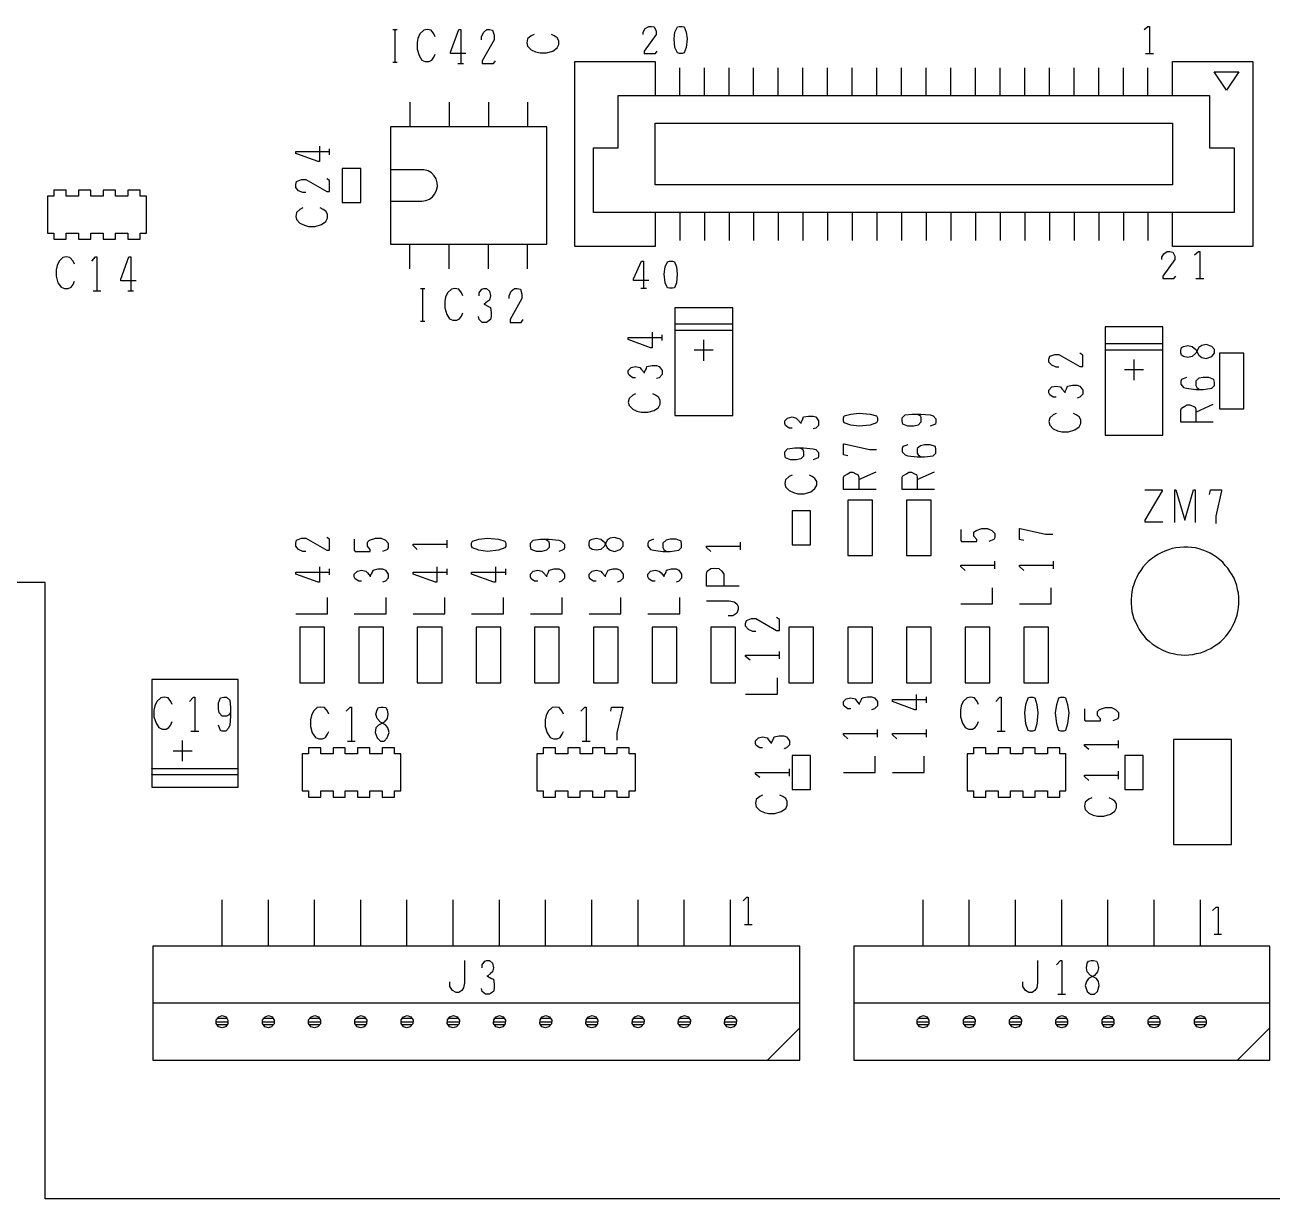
# Model space of a CAD drawing. Header units: millimetres. Extents: x 0 to 1189, y 35 to 806.
# Drawn here: x 519.6 to 630.9, y 320 to 424.8 of the extents above; entities that cross this region are included whole.
import ezdxf

# ---------------------------------------------------------------- set-up
doc = ezdxf.new("R2010")
doc.units = ezdxf.units.MM
doc.layers.add('Pen 1', color=7, linetype='Continuous')

msp = doc.modelspace()

# ---------------------------------------------------------------- linework, layer by layer
at = {"layer": 'Pen 1', "color": 7, "lineweight": 30}
for p, q in [((552.45, 424.33), (552.83, 424.33)), ((552.62, 424.33), (552.62, 421.42)), ((619.62, 422.2), (620.33, 422.2)), ((552.45, 421.42), (552.83, 421.42)), ((558.25, 421.3), (558.75, 421.3)), ((578.05, 418.45), (578.05, 420.92)), ((580.25, 418.45), (580.25, 420.92)), ((582.45, 418.45), (582.45, 420.92)), ((584.65, 418.45), (584.65, 420.92)), ((586.85, 418.45), (586.85, 420.92)), ((589.05, 418.45), (589.05, 420.92)), ((591.25, 418.45), (591.25, 420.92)), ((593.45, 418.45), (593.45, 420.92)), ((595.65, 418.45), (595.65, 420.92)), ((597.85, 418.45), (597.85, 420.92)), ((600.05, 418.45), (600.05, 420.92)), ((602.25, 418.45), (602.25, 420.92)), ((604.45, 418.45), (604.45, 420.92)), ((606.65, 418.45), (606.65, 420.92)), ((608.85, 418.45), (608.85, 420.92)), ((611.05, 418.45), (611.05, 420.92)), ((613.25, 418.45), (613.25, 420.92)), ((615.45, 418.45), (615.45, 420.92)), ((617.65, 418.45), (617.65, 420.92)), ((619.85, 418.45), (619.85, 420.92)), ((553.97, 417.85), (553.97, 415.67)), ((557.47, 417.85), (557.47, 415.67)), ((560.97, 417.85), (560.97, 415.67)), ((564.45, 417.85), (564.45, 415.67)), ((546.8, 413.17), (546.8, 413.7)), ((578.05, 408), (578.05, 405.52)), ((580.25, 408), (580.25, 405.52)), ((582.45, 408), (582.45, 405.52)), ((584.65, 408), (584.65, 405.52)), ((586.85, 408), (586.85, 405.52)), ((589.05, 408), (589.05, 405.52)), ((591.25, 408), (591.25, 405.52)), ((593.45, 408), (593.45, 405.52)), ((595.65, 408), (595.65, 405.52)), ((597.85, 408), (597.85, 405.52)), ((600.05, 408), (600.05, 405.52)), ((602.25, 408), (602.25, 405.52)), ((604.45, 408), (604.45, 405.52)), ((606.65, 408), (606.65, 405.52)), ((608.85, 408), (608.85, 405.52)), ((611.05, 408), (611.05, 405.52)), ((613.25, 408), (613.25, 405.52)), ((615.45, 408), (615.45, 405.52)), ((617.65, 408), (617.65, 405.52)), ((619.85, 408), (619.85, 405.52)), ((553.97, 403), (553.97, 405.2)), ((557.47, 403), (557.47, 405.2)), ((560.97, 403), (560.97, 405.2)), ((564.45, 403), (564.45, 405.2)), ((624.12, 402.12), (624.83, 402.12)), ((525.7, 401.02), (526.38, 401.02)), ((528.78, 401.02), (529.3, 401.02)), ((554.92, 401.23), (555.3, 401.23)), ((555.1, 401.23), (555.1, 398.33)), ((574.58, 401.25), (575.08, 401.25)), ((554.92, 398.33), (555.3, 398.33)), ((577.6, 398.08), (582.78, 398.08)), ((577.6, 397.52), (582.78, 397.52)), ((576.47, 396.6), (576.47, 397.1)), ((580.17, 396.65), (580.17, 394.77)), ((616.03, 396.33), (621.17, 396.33)), ((581.03, 395.73), (579.33, 395.73)), ((616.03, 395.77), (621.17, 395.77)), ((618.6, 394.9), (618.6, 393.05)), ((619.45, 393.98), (617.75, 393.98)), ((624.12, 390.2), (625.67, 390.9)), ((594.03, 384.2), (595.58, 384.88)), ((599.25, 384.2), (600.8, 384.88)), ((557.28, 378.08), (557.28, 378.77)), ((583.47, 377.9), (583.47, 378.6)), ((606.17, 376.2), (606.17, 376.9)), ((611.42, 376.2), (611.42, 376.9)), ((546.8, 375.67), (546.8, 376.2)), ((557.28, 375.67), (557.28, 376.2)), ((562.53, 375.67), (562.53, 376.2)), ((586.97, 368.17), (586.97, 368.85)), ((600.08, 364.27), (600.08, 364.8)), ((595.7, 361.2), (595.7, 361.88)), ((600.08, 361.2), (600.08, 361.88)), ((533.67, 359.05), (533.67, 360.9)), ((534.42, 361.73), (535.12, 361.73)), ((548.4, 360.85), (549.08, 360.85)), ((569.35, 360.85), (570.05, 360.85)), ((606.4, 361.73), (607.1, 361.73)), ((617.22, 360.2), (617.22, 360.9)), ((532.83, 359.98), (534.53, 359.98)), ((587.85, 357.7), (587.85, 358.38)), ((617.22, 357.45), (617.22, 358.15)), ((537.2, 342.55), (537.2, 346.67)), ((541.33, 342.55), (541.33, 346.67)), ((545.45, 342.55), (545.45, 346.67)), ((549.58, 342.55), (549.58, 346.67)), ((553.7, 342.55), (553.7, 346.67)), ((557.83, 342.55), (557.83, 346.67)), ((561.95, 342.55), (561.95, 346.67)), ((566.08, 342.55), (566.08, 346.67)), ((570.2, 342.55), (570.2, 346.67)), ((574.33, 342.55), (574.33, 346.67)), ((578.45, 342.55), (578.45, 346.67)), ((582.58, 342.55), (582.58, 346.67)), ((599.78, 342.55), (599.78, 346.67)), ((603.9, 342.55), (603.9, 346.67)), ((608.03, 342.55), (608.03, 346.67)), ((612.15, 342.55), (612.15, 346.67)), ((616.28, 342.55), (616.28, 346.67)), ((620.4, 342.55), (620.4, 346.67)), ((624.53, 342.55), (624.53, 346.67)), ((583.83, 344.48), (584.53, 344.48)), ((625.75, 343.6), (626.42, 343.6)), ((588.78, 337.45), (531.03, 337.45)), ((630.72, 337.45), (593.58, 337.45)), ((611.8, 338.25), (612.5, 338.25)), ((536.65, 335.8), (537.75, 335.8)), ((537.67, 336.08), (536.72, 336.08)), ((537.67, 335.52), (536.72, 335.52)), ((540.78, 335.8), (541.88, 335.8)), ((541.8, 336.08), (540.85, 336.08)), ((541.8, 335.52), (540.85, 335.52)), ((544.9, 335.8), (546, 335.8)), ((545.92, 336.08), (544.97, 336.08)), ((545.92, 335.52), (544.97, 335.52)), ((549.03, 335.8), (550.12, 335.8)), ((550.05, 336.08), (549.1, 336.08)), ((550.05, 335.52), (549.1, 335.52)), ((553.15, 335.8), (554.25, 335.8)), ((554.17, 336.08), (553.22, 336.08)), ((554.17, 335.52), (553.22, 335.52)), ((557.28, 335.8), (558.38, 335.8)), ((558.3, 336.08), (557.35, 336.08)), ((558.3, 335.52), (557.35, 335.52)), ((561.4, 335.8), (562.5, 335.8)), ((562.42, 336.08), (561.47, 336.08)), ((562.42, 335.52), (561.47, 335.52)), ((565.53, 335.8), (566.62, 335.8)), ((566.55, 336.08), (565.6, 336.08)), ((566.55, 335.52), (565.6, 335.52)), ((569.65, 335.8), (570.75, 335.8)), ((570.67, 336.08), (569.72, 336.08)), ((570.67, 335.52), (569.72, 335.52)), ((573.78, 335.8), (574.88, 335.8)), ((574.8, 336.08), (573.85, 336.08)), ((574.8, 335.52), (573.85, 335.52)), ((577.9, 335.8), (579, 335.8)), ((578.92, 336.08), (577.97, 336.08)), ((578.92, 335.52), (577.97, 335.52)), ((582.03, 335.8), (583.12, 335.8)), ((583.05, 336.08), (582.1, 336.08)), ((583.05, 335.52), (582.1, 335.52)), ((585.88, 332.38), (588.78, 335.25)), ((599.22, 335.8), (600.33, 335.8)), ((600.25, 336.08), (599.3, 336.08)), ((600.25, 335.52), (599.3, 335.52)), ((603.35, 335.8), (604.45, 335.8)), ((604.38, 336.08), (603.42, 336.08)), ((604.38, 335.52), (603.42, 335.52)), ((607.47, 335.8), (608.58, 335.8)), ((608.5, 336.08), (607.55, 336.08)), ((608.5, 335.52), (607.55, 335.52)), ((611.6, 335.8), (612.7, 335.8)), ((612.62, 336.08), (611.67, 336.08)), ((612.62, 335.52), (611.67, 335.52)), ((615.72, 335.8), (616.83, 335.8)), ((616.75, 336.08), (615.8, 336.08)), ((616.75, 335.52), (615.8, 335.52)), ((619.85, 335.8), (620.95, 335.8)), ((620.88, 336.08), (619.92, 336.08)), ((620.88, 335.52), (619.92, 335.52)), ((623.97, 335.8), (625.08, 335.8)), ((625, 336.08), (624.05, 336.08)), ((625, 335.52), (624.05, 335.52)), ((627.83, 332.38), (630.72, 335.25))]:
    msp.add_line(p, q, dxfattribs=at)
for points in [[(521.4, 319.98), (521.4, 375), (361.88, 375), (361.88, 652.78), (884.45, 652.78), (884.45, 375), (789.55, 375), (789.55, 319.98), (521.4, 319.98)], [(556.22, 423.7), (556.1, 423.95), (555.85, 424.27), (555.5, 424.33), (555.2, 424.27), (554.85, 423.95), (554.67, 423.55), (554.6, 423.17), (554.6, 422.6), (554.78, 422.02), (555.03, 421.62), (555.33, 421.5), (555.67, 421.5), (555.92, 421.62), (556.1, 421.88), (556.22, 422.15)], [(558.97, 422.2), (557.6, 422.2), (557.6, 422.33), (558.33, 424.33), (558.5, 424.33), (558.5, 421.3)], [(560.35, 423.42), (560.35, 423.7), (560.53, 424.08), (560.83, 424.33), (561.08, 424.33), (561.35, 424.27), (561.5, 423.83), (561.5, 423.42), (560.42, 421.55), (560.42, 421.3), (561.42, 421.3), (561.6, 421.55)], [(574.8, 423.9), (574.8, 424.1), (574.97, 424.42), (575.28, 424.62), (575.53, 424.62), (575.78, 424.58), (575.95, 424.2), (575.95, 423.9), (574.88, 422.4), (574.88, 422.2), (575.88, 422.2), (576.05, 422.4)], [(578.28, 424.62), (578.45, 424.58), (578.62, 424.1), (578.7, 423.5), (578.62, 422.73), (578.45, 422.25), (578.28, 422.2), (578.03, 422.2), (577.85, 422.25), (577.62, 422.73), (577.55, 423.5), (577.62, 424.1), (577.85, 424.58), (578.03, 424.62), (578.28, 424.62)], [(619.5, 424.33), (619.85, 424.62), (619.97, 424.62), (619.97, 422.2)], [(565.05, 423.9), (564.8, 423.77), (564.47, 423.5), (564.4, 423.15), (564.47, 422.85), (564.8, 422.52), (565.17, 422.35), (565.58, 422.25), (566.15, 422.25), (566.72, 422.42), (567.12, 422.7), (567.25, 423), (567.25, 423.33), (567.12, 423.6), (566.85, 423.77), (566.6, 423.9)], [(622.05, 421.48), (629.2, 421.48), (629.2, 404.98), (622.05, 404.98), (622.05, 408), (575.85, 408), (575.85, 404.98), (568.7, 404.98), (568.7, 421.48), (575.85, 421.48), (575.85, 418.45), (622.05, 418.45), (622.05, 421.48)], [(626.85, 418.92), (625.75, 420.58), (627.95, 420.58), (626.85, 418.92)], [(625.35, 413.77), (627.55, 413.77), (627.55, 408), (570.35, 408), (570.35, 413.77), (572.55, 413.77), (572.55, 418.45), (625.35, 418.45), (625.35, 413.77)], [(566.2, 415.67), (552.22, 415.67), (552.22, 405.2), (566.2, 405.2), (566.2, 415.67)], [(575.85, 415.98), (622.05, 415.98), (622.05, 410.48), (575.85, 410.48), (575.85, 415.98)], [(545.9, 413.92), (545.9, 412.55), (545.78, 412.55), (543.78, 413.27), (543.78, 413.45), (546.8, 413.45)], [(547.92, 408.92), (549.58, 408.92), (549.58, 411.95), (547.92, 411.95), (547.92, 408.92)], [(544.67, 409.8), (544.4, 409.8), (544.03, 409.95), (543.78, 410.25), (543.78, 410.52), (543.83, 410.77), (544.28, 410.95), (544.67, 410.95), (546.55, 409.88), (546.8, 409.88), (546.8, 410.88), (546.55, 411.02)], [(552.22, 409.02), (555.03, 409.02), (555.38, 409.08), (555.7, 409.2), (555.97, 409.4), (556.2, 409.67), (556.35, 410), (556.42, 410.33), (556.4, 410.67), (556.3, 411.02), (556.12, 411.3), (555.88, 411.55), (555.58, 411.73), (555.22, 411.83), (555.03, 411.83), (552.22, 411.83), (552.22, 409.02)], [(530.45, 409.48), (529.88, 409.48), (529.88, 410.02), (528.78, 410.02), (528.78, 409.48), (527.67, 409.48), (527.67, 410.02), (526.58, 410.02), (526.58, 409.48), (525.47, 409.48), (525.47, 410.02), (524.38, 410.02), (524.38, 409.48), (523.28, 409.48), (523.28, 410.02), (522.17, 410.02), (522.17, 409.48), (521.62, 409.48), (521.62, 406.17), (522.17, 406.17), (522.17, 405.62), (523.28, 405.62), (523.28, 406.17), (524.38, 406.17), (524.38, 405.62), (525.47, 405.62), (525.47, 406.17), (526.58, 406.17), (526.58, 405.62), (527.67, 405.62), (527.67, 406.17), (528.78, 406.17), (528.78, 405.62), (529.88, 405.62), (529.88, 406.17), (530.45, 406.17), (530.45, 409.48)], [(544.4, 408.42), (544.15, 408.27), (543.83, 408.02), (543.78, 407.67), (543.83, 407.38), (544.15, 407.05), (544.55, 406.88), (544.92, 406.77), (545.5, 406.77), (546.08, 406.95), (546.47, 407.2), (546.6, 407.5), (546.6, 407.85), (546.47, 408.12), (546.22, 408.27), (545.95, 408.42)], [(621.08, 403.83), (621.08, 404.02), (621.25, 404.33), (621.55, 404.52), (621.8, 404.52), (622.08, 404.48), (622.25, 404.12), (622.25, 403.83), (621.17, 402.33), (621.17, 402.12), (622.15, 402.12), (622.33, 402.33)], [(624, 404.23), (624.35, 404.52), (624.47, 404.52), (624.47, 402.12)], [(524.03, 403.4), (523.9, 403.67), (523.62, 404), (523.28, 404.05), (522.97, 404), (522.65, 403.67), (522.47, 403.27), (522.38, 402.9), (522.38, 402.33), (522.55, 401.73), (522.83, 401.35), (523.12, 401.23), (523.45, 401.23), (523.72, 401.35), (523.9, 401.6), (524.03, 401.88)], [(525.58, 403.67), (525.9, 404.05), (526.03, 404.05), (526.03, 401.02)], [(529.53, 401.92), (528.15, 401.92), (528.15, 402.05), (528.88, 404.05), (529.05, 404.05), (529.05, 401.02)], [(575.3, 401.95), (573.92, 401.95), (573.92, 402.08), (574.65, 403.67), (574.83, 403.67), (574.83, 401.25)], [(577.4, 403.67), (577.58, 403.62), (577.75, 403.15), (577.83, 402.52), (577.75, 401.75), (577.58, 401.3), (577.4, 401.25), (577.15, 401.25), (576.97, 401.3), (576.75, 401.75), (576.67, 402.52), (576.75, 403.15), (576.97, 403.62), (577.15, 403.67), (577.4, 403.67)], [(558.7, 400.58), (558.58, 400.85), (558.33, 401.17), (557.97, 401.23), (557.67, 401.17), (557.33, 400.85), (557.15, 400.45), (557.08, 400.08), (557.08, 399.5), (557.25, 398.9), (557.5, 398.52), (557.8, 398.4), (558.15, 398.4), (558.4, 398.52), (558.58, 398.77), (558.7, 399.05)], [(560.15, 400.58), (560.15, 400.85), (560.38, 401.17), (560.55, 401.23), (560.8, 401.23), (561.08, 400.98), (561.15, 400.58), (561.08, 400.2), (560.9, 400.08), (560.6, 399.83), (560.55, 399.83)], [(562.83, 400.33), (562.83, 400.58), (563, 400.98), (563.3, 401.23), (563.55, 401.23), (563.83, 401.17), (563.97, 400.73), (563.97, 400.33), (562.9, 398.45), (562.9, 398.2), (563.9, 398.2), (564.08, 398.45)], [(560.6, 399.83), (560.97, 399.62), (561.15, 399.55), (561.22, 399.1), (561.22, 398.73), (561.15, 398.45), (560.8, 398.2), (560.42, 398.2), (560.15, 398.45), (560.08, 398.73)], [(577.6, 399.52), (577.6, 389.9), (582.78, 389.9), (582.78, 399.52), (577.6, 399.52)], [(616.03, 397.8), (616.03, 388.15), (621.17, 388.15), (621.17, 397.8), (616.03, 397.8)], [(575.58, 397.33), (575.58, 395.95), (575.45, 395.95), (573.45, 396.67), (573.45, 396.85), (576.47, 396.85)], [(611.9, 394.2), (611.65, 394.2), (611.28, 394.38), (611, 394.67), (611, 394.92), (611.08, 395.2), (611.53, 395.35), (611.9, 395.35), (613.78, 394.27), (614.03, 394.27), (614.03, 395.27), (613.78, 395.45)], [(622.78, 395.5), (622.78, 395.7), (622.83, 395.98), (623.03, 396.05), (623.42, 396.15), (623.8, 396.05), (624.12, 395.8), (624.38, 395.27), (624.65, 395.08), (625.03, 394.98), (625.55, 395.15), (625.8, 395.45), (625.8, 395.8), (625.55, 396.05), (625.03, 396.23), (624.65, 396.15), (624.38, 395.98), (624.12, 395.45), (623.8, 395.15), (623.42, 395.08), (623.03, 395.15), (622.83, 395.27), (622.78, 395.5)], [(628.42, 390.5), (628.42, 395.45), (626.22, 395.45), (626.22, 390.5), (628.42, 390.5)], [(574.1, 393.27), (573.85, 393.27), (573.53, 393.5), (573.45, 393.67), (573.45, 393.92), (573.72, 394.17), (574.1, 394.27), (574.5, 394.17), (574.62, 394.02), (574.88, 393.73), (574.88, 393.67)], [(574.88, 393.73), (575.08, 394.1), (575.12, 394.27), (575.58, 394.35), (575.97, 394.35), (576.22, 394.27), (576.47, 393.92), (576.47, 393.55), (576.22, 393.27), (575.97, 393.2)], [(623.28, 393.3), (622.83, 393.12), (622.78, 392.95), (622.78, 392.7), (623.03, 392.4), (623.28, 392.33), (624.12, 392.23), (624.78, 392.23), (625.55, 392.33), (625.8, 392.58), (625.8, 392.88), (625.72, 393.12), (625.28, 393.3), (624.78, 393.3), (624.38, 393.23), (624.12, 392.95), (624.12, 392.58), (624.2, 392.4), (624.45, 392.23)], [(611.65, 391.52), (611.4, 391.52), (611.08, 391.75), (611, 391.92), (611, 392.17), (611.28, 392.45), (611.65, 392.52), (612.05, 392.45), (612.17, 392.27), (612.42, 391.98), (612.42, 391.92)], [(612.42, 391.98), (612.62, 392.35), (612.67, 392.52), (613.12, 392.6), (613.53, 392.6), (613.78, 392.52), (614.03, 392.17), (614.03, 391.8), (613.78, 391.52), (613.53, 391.45)], [(574.1, 391.83), (573.85, 391.7), (573.53, 391.42), (573.45, 391.1), (573.53, 390.8), (573.85, 390.45), (574.22, 390.27), (574.62, 390.2), (575.2, 390.2), (575.78, 390.35), (576.17, 390.62), (576.3, 390.92), (576.3, 391.27), (576.17, 391.52), (575.9, 391.7), (575.65, 391.83)], [(625.67, 389.3), (622.78, 389.3), (622.78, 390.38), (622.83, 390.55), (623.15, 390.73), (623.35, 390.85), (623.6, 390.85), (623.88, 390.73), (624.05, 390.65), (624.12, 390.38), (624.12, 389.3)], [(588.08, 388.77), (587.83, 388.77), (587.5, 389), (587.42, 389.17), (587.42, 389.42), (587.67, 389.67), (588.08, 389.77), (588.45, 389.67), (588.6, 389.5), (588.85, 389.2), (588.85, 389.17)], [(588.85, 389.2), (589.05, 389.6), (589.1, 389.77), (589.55, 389.85), (589.95, 389.85), (590.2, 389.77), (590.45, 389.42), (590.45, 389.02), (590.2, 388.77), (589.95, 388.7)], [(592.67, 389.7), (592.72, 389.88), (593.33, 390.02), (594.08, 390.12), (595.05, 390.02), (595.62, 389.88), (595.7, 389.7), (595.7, 389.42), (595.62, 389.25), (595.05, 389.05), (594.08, 388.95), (593.33, 389.05), (592.72, 389.25), (592.67, 389.42), (592.67, 389.7)], [(599.25, 390.02), (599.53, 389.88), (599.58, 389.7), (599.58, 389.3), (599.33, 389.05), (598.95, 388.95), (598.42, 388.95), (597.97, 389.12), (597.9, 389.42), (597.9, 389.7), (598.17, 389.95), (598.8, 390.02), (599.58, 390.02), (600.42, 389.95), (600.67, 389.88), (600.92, 389.6), (600.92, 389.3), (600.88, 389.12), (600.42, 388.95)], [(611.65, 390.08), (611.4, 389.95), (611.08, 389.7), (611, 389.35), (611.08, 389.05), (611.4, 388.7), (611.78, 388.52), (612.17, 388.45), (612.75, 388.45), (613.33, 388.62), (613.72, 388.88), (613.85, 389.17), (613.85, 389.52), (613.72, 389.77), (613.45, 389.95), (613.2, 390.08)], [(588.78, 387.02), (589.05, 386.85), (589.1, 386.67), (589.1, 386.27), (588.85, 386.02), (588.45, 385.95), (587.95, 385.95), (587.5, 386.12), (587.42, 386.42), (587.42, 386.67), (587.67, 386.92), (588.33, 387.02), (589.1, 387.02), (589.95, 386.92), (590.2, 386.85), (590.45, 386.6), (590.45, 386.27), (590.4, 386.12), (589.95, 385.95)], [(593.05, 386.3), (592.67, 386.38), (592.67, 387.38), (592.72, 387.38), (595, 386.85), (595.62, 386.85)], [(598.42, 387.27), (597.97, 387.12), (597.9, 386.95), (597.9, 386.67), (598.17, 386.38), (598.42, 386.3), (599.25, 386.2), (599.9, 386.2), (600.67, 386.3), (600.92, 386.55), (600.92, 386.85), (600.88, 387.12), (600.42, 387.27), (599.9, 387.27), (599.53, 387.2), (599.25, 386.95), (599.25, 386.55), (599.33, 386.38), (599.58, 386.2)], [(588.08, 384.58), (587.83, 384.45), (587.5, 384.17), (587.42, 383.83), (587.5, 383.52), (587.83, 383.2), (588.2, 383.02), (588.6, 382.92), (589.17, 382.92), (589.75, 383.1), (590.12, 383.38), (590.28, 383.67), (590.28, 384), (590.12, 384.27), (589.88, 384.45), (589.62, 384.58)], [(595.58, 383.3), (592.67, 383.3), (592.67, 384.38), (592.72, 384.52), (593.05, 384.7), (593.25, 384.83), (593.5, 384.83), (593.78, 384.7), (593.95, 384.62), (594.03, 384.38), (594.03, 383.3)], [(600.8, 383.3), (597.9, 383.3), (597.9, 384.38), (597.97, 384.52), (598.3, 384.7), (598.5, 384.83), (598.75, 384.83), (599, 384.7), (599.2, 384.62), (599.25, 384.38), (599.25, 383.3)], [(619.58, 383.25), (621.12, 383.25), (621.12, 383.17), (619.58, 380.55), (619.58, 380.4), (621.17, 380.4)], [(622.25, 380.35), (622.25, 383.25), (622.33, 383.25), (623.15, 380.55), (623.92, 383.25), (624.05, 383.25), (624.05, 380.35)], [(625.35, 382.85), (625.42, 383.25), (626.42, 383.25), (626.42, 383.17), (625.9, 380.92), (625.9, 380.27)], [(593.05, 382.35), (593.05, 377.4), (595.25, 377.4), (595.25, 382.35), (593.05, 382.35)], [(598.3, 382.35), (598.3, 377.4), (600.5, 377.4), (600.5, 382.35), (598.3, 382.35)], [(589.72, 381.38), (588.08, 381.38), (588.08, 378.35), (589.72, 378.35), (589.72, 381.38)], [(603.15, 379.73), (603.15, 378.73), (603.2, 378.65), (604.58, 378.65), (604.58, 378.83), (604.3, 379.12), (604.3, 379.48), (604.5, 379.65), (605.03, 379.8), (605.53, 379.8), (605.92, 379.65), (606.17, 379.38), (606.17, 379), (606.1, 378.83), (605.65, 378.65)], [(608.78, 378.73), (608.38, 378.83), (608.38, 379.8), (608.45, 379.8), (610.7, 379.3), (611.35, 379.3)], [(544.67, 377.77), (544.4, 377.77), (544.03, 377.95), (543.78, 378.25), (543.78, 378.5), (543.83, 378.77), (544.28, 378.95), (544.67, 378.95), (546.55, 377.88), (546.8, 377.88), (546.8, 378.85), (546.55, 379.02)], [(549, 378.85), (549, 377.88), (549.08, 377.77), (550.42, 377.77), (550.42, 377.95), (550.17, 378.25), (550.17, 378.6), (550.35, 378.77), (550.88, 378.95), (551.4, 378.95), (551.78, 378.77), (552.03, 378.5), (552.03, 378.12), (551.97, 377.95), (551.53, 377.77)], [(559.47, 378.5), (559.55, 378.67), (560.12, 378.85), (560.9, 378.95), (561.88, 378.85), (562.45, 378.67), (562.53, 378.5), (562.53, 378.25), (562.45, 378.08), (561.88, 377.88), (560.9, 377.77), (560.12, 377.88), (559.55, 378.08), (559.47, 378.25), (559.47, 378.5)], [(566.08, 378.85), (566.33, 378.67), (566.4, 378.5), (566.4, 378.12), (566.15, 377.88), (565.75, 377.77), (565.25, 377.77), (564.8, 377.95), (564.72, 378.25), (564.72, 378.5), (564.97, 378.77), (565.62, 378.85), (566.4, 378.85), (567.25, 378.77), (567.5, 378.67), (567.75, 378.42), (567.75, 378.12), (567.7, 377.95), (567.25, 377.77)], [(569.97, 378.3), (569.97, 378.5), (570.03, 378.77), (570.22, 378.85), (570.6, 378.95), (571, 378.85), (571.33, 378.6), (571.58, 378.08), (571.83, 377.88), (572.22, 377.77), (572.72, 377.95), (573, 378.25), (573, 378.6), (572.72, 378.85), (572.22, 379.02), (571.83, 378.95), (571.58, 378.77), (571.33, 378.25), (571, 377.95), (570.6, 377.88), (570.22, 377.95), (570.03, 378.08), (569.97, 378.3)], [(575.72, 378.85), (575.28, 378.67), (575.2, 378.5), (575.2, 378.25), (575.45, 377.95), (575.72, 377.88), (576.55, 377.77), (577.2, 377.77), (577.97, 377.88), (578.22, 378.12), (578.22, 378.42), (578.17, 378.67), (577.72, 378.85), (577.2, 378.85), (576.83, 378.77), (576.55, 378.5), (576.55, 378.12), (576.62, 377.95), (576.88, 377.77)], [(554.62, 377.95), (554.25, 378.3), (554.25, 378.42), (557.28, 378.42)], [(580.83, 377.77), (580.45, 378.12), (580.45, 378.25), (583.47, 378.25)], [(627.97, 373.35), (627.95, 373.7), (627.92, 374.05), (627.85, 374.38), (627.78, 374.73), (627.65, 375.05), (627.53, 375.38), (627.35, 375.67), (627.17, 375.98), (626.97, 376.27), (626.75, 376.52), (626.53, 376.8), (626.25, 377.02), (625.97, 377.25), (625.7, 377.42), (625.4, 377.6), (625.08, 377.75), (624.75, 377.88), (624.42, 378), (624.08, 378.08), (623.72, 378.12), (623.4, 378.15), (623.05, 378.15), (622.7, 378.12), (622.35, 378.1), (622, 378.02), (621.67, 377.92), (621.35, 377.8), (621.03, 377.65), (620.72, 377.5), (620.42, 377.3), (620.15, 377.1), (619.88, 376.88), (619.62, 376.62), (619.4, 376.35), (619.2, 376.08), (619, 375.8), (618.85, 375.48), (618.7, 375.17), (618.58, 374.83), (618.47, 374.5), (618.4, 374.15), (618.38, 373.83), (618.35, 373.48), (618.35, 373.12), (618.38, 372.77), (618.42, 372.42), (618.5, 372.08), (618.6, 371.75), (618.75, 371.42), (618.9, 371.1), (619.05, 370.8), (619.25, 370.52), (619.47, 370.25), (619.7, 369.98), (619.95, 369.75), (620.22, 369.52), (620.5, 369.33), (620.8, 369.15), (621.12, 368.98), (621.45, 368.85), (621.78, 368.73), (622.1, 368.65), (622.45, 368.58), (622.8, 368.55), (623.15, 368.52), (623.5, 368.55), (623.85, 368.58), (624.17, 368.65), (624.53, 368.73), (624.85, 368.85), (625.17, 368.98), (625.47, 369.12), (625.78, 369.33), (626.08, 369.52), (626.35, 369.73), (626.6, 369.98), (626.83, 370.23), (627.05, 370.5), (627.25, 370.8), (627.4, 371.1), (627.58, 371.42), (627.7, 371.75), (627.8, 372.08), (627.88, 372.4), (627.92, 372.75), (627.95, 373.1), (627.97, 373.35)], [(545.9, 376.4), (545.9, 375.02), (545.78, 375.02), (543.78, 375.75), (543.78, 375.92), (546.8, 375.92)], [(556.38, 376.4), (556.38, 375.02), (556.25, 375.02), (554.25, 375.75), (554.25, 375.92), (557.28, 375.92)], [(561.6, 376.4), (561.6, 375.02), (561.47, 375.02), (559.47, 375.75), (559.47, 375.92), (562.53, 375.92)], [(603.53, 376.08), (603.15, 376.42), (603.15, 376.55), (606.17, 376.55)], [(608.78, 376.08), (608.38, 376.42), (608.38, 376.55), (611.42, 376.55)], [(549.65, 375.12), (549.4, 375.12), (549.08, 375.33), (549, 375.5), (549, 375.75), (549.28, 376.02), (549.65, 376.1), (550.03, 376.02), (550.17, 375.85), (550.42, 375.55), (550.42, 375.5)], [(550.42, 375.55), (550.62, 375.92), (550.67, 376.1), (551.12, 376.2), (551.53, 376.2), (551.78, 376.1), (552.03, 375.75), (552.03, 375.38), (551.78, 375.12), (551.53, 375.02)], [(565.38, 375.12), (565.1, 375.12), (564.8, 375.33), (564.72, 375.5), (564.72, 375.75), (564.97, 376.02), (565.38, 376.1), (565.75, 376.02), (565.88, 375.85), (566.15, 375.55), (566.15, 375.5)], [(566.15, 375.55), (566.33, 375.92), (566.4, 376.1), (566.85, 376.2), (567.25, 376.2), (567.5, 376.1), (567.75, 375.75), (567.75, 375.38), (567.5, 375.12), (567.25, 375.02)], [(570.6, 375.12), (570.35, 375.12), (570.03, 375.33), (569.97, 375.5), (569.97, 375.75), (570.22, 376.02), (570.6, 376.1), (571, 376.02), (571.12, 375.85), (571.38, 375.55), (571.38, 375.5)], [(571.38, 375.55), (571.58, 375.92), (571.65, 376.1), (572.1, 376.2), (572.47, 376.2), (572.72, 376.1), (573, 375.75), (573, 375.38), (572.72, 375.12), (572.47, 375.02)], [(575.85, 375.12), (575.6, 375.12), (575.28, 375.33), (575.2, 375.5), (575.2, 375.75), (575.45, 376.02), (575.85, 376.1), (576.22, 376.02), (576.38, 375.85), (576.62, 375.55), (576.62, 375.5)], [(576.62, 375.55), (576.83, 375.92), (576.88, 376.1), (577.33, 376.2), (577.72, 376.2), (577.97, 376.1), (578.22, 375.75), (578.22, 375.38), (577.97, 375.12), (577.72, 375.02)], [(583.35, 374.67), (580.45, 374.67), (580.45, 375.75), (580.5, 376.02), (580.83, 376.23), (581.15, 376.27), (581.55, 376.23), (581.8, 376.02), (582, 375.75), (582, 374.67)], [(603.15, 373.08), (605.97, 373.08), (605.97, 374.52)], [(608.38, 373.08), (611.22, 373.08), (611.22, 374.52)], [(543.78, 372.2), (546.6, 372.2), (546.6, 373.65)], [(549, 372.2), (551.85, 372.2), (551.85, 373.65)], [(554.25, 372.2), (557.08, 372.2), (557.08, 373.65)], [(559.47, 372.2), (562.33, 372.2), (562.33, 373.65)], [(564.72, 372.2), (567.55, 372.2), (567.55, 373.65)], [(569.97, 372.2), (572.8, 372.2), (572.8, 373.65)], [(575.2, 372.2), (578.05, 372.2), (578.05, 373.65)], [(580.45, 373.35), (582.45, 373.35), (582.9, 373.27), (583.15, 373.1), (583.28, 372.85), (583.28, 372.58), (583.15, 372.27), (582.78, 372.02), (582.38, 372.02)], [(584.85, 370.62), (584.58, 370.62), (584.2, 370.8), (583.92, 371.1), (583.92, 371.35), (584, 371.6), (584.45, 371.77), (584.85, 371.77), (586.7, 370.7), (586.97, 370.7), (586.97, 371.7), (586.7, 371.88)], [(544.15, 371), (544.15, 366.05), (546.35, 366.05), (546.35, 371), (544.15, 371)], [(549.4, 371), (549.4, 366.05), (551.6, 366.05), (551.6, 371), (549.4, 371)], [(554.62, 371), (554.62, 366.05), (556.83, 366.05), (556.83, 371), (554.62, 371)], [(559.88, 371), (559.88, 366.05), (562.08, 366.05), (562.08, 371), (559.88, 371)], [(565.1, 371), (565.1, 366.05), (567.3, 366.05), (567.3, 371), (565.1, 371)], [(570.35, 371), (570.35, 366.05), (572.55, 366.05), (572.55, 371), (570.35, 371)], [(575.58, 371), (575.58, 366.05), (577.78, 366.05), (577.78, 371), (575.58, 371)], [(583.03, 366.05), (583.03, 371), (580.83, 371), (580.83, 366.05), (583.03, 366.05)], [(587.8, 371), (587.8, 366.05), (590, 366.05), (590, 371), (587.8, 371)], [(593.05, 371), (593.05, 366.05), (595.25, 366.05), (595.25, 371), (593.05, 371)], [(598.3, 371), (598.3, 366.05), (600.5, 366.05), (600.5, 371), (598.3, 371)], [(603.53, 371), (603.53, 366.05), (605.72, 366.05), (605.72, 371), (603.53, 371)], [(608.78, 371), (608.78, 366.05), (610.97, 366.05), (610.97, 371), (608.78, 371)], [(584.33, 368.05), (583.92, 368.4), (583.92, 368.52), (586.97, 368.52)], [(530.92, 366.35), (530.92, 356.73), (538.62, 356.73), (538.62, 366.35), (530.92, 366.35)], [(583.92, 365.02), (586.78, 365.02), (586.78, 366.5)], [(532.75, 364.12), (532.62, 364.38), (532.38, 364.7), (532.03, 364.75), (531.72, 364.7), (531.38, 364.38), (531.2, 363.98), (531.12, 363.6), (531.12, 363.02), (531.3, 362.45), (531.55, 362.05), (531.85, 361.92), (532.2, 361.92), (532.45, 362.05), (532.62, 362.3), (532.75, 362.58)], [(534.3, 364.38), (534.65, 364.75), (534.78, 364.75), (534.78, 361.73)], [(537.95, 363.4), (537.78, 363.15), (537.6, 363.08), (537.22, 363.08), (536.95, 363.35), (536.88, 363.73), (536.88, 364.25), (537.05, 364.7), (537.35, 364.75), (537.6, 364.75), (537.88, 364.5), (537.95, 363.85), (537.95, 363.08), (537.88, 362.25), (537.78, 362), (537.53, 361.73), (537.22, 361.73), (537.05, 361.8), (536.88, 362.25)], [(593.33, 363.73), (593.05, 363.73), (592.72, 363.95), (592.67, 364.1), (592.67, 364.38), (592.92, 364.62), (593.33, 364.7), (593.7, 364.62), (593.83, 364.45), (594.08, 364.15), (594.08, 364.1)], [(594.08, 364.15), (594.28, 364.55), (594.35, 364.7), (594.8, 364.8), (595.17, 364.8), (595.45, 364.7), (595.7, 364.38), (595.7, 363.98), (595.45, 363.73), (595.17, 363.62)], [(599.15, 365), (599.15, 363.62), (599.03, 363.62), (597.03, 364.38), (597.03, 364.55), (600.08, 364.55)], [(604.72, 364.12), (604.6, 364.38), (604.35, 364.7), (604, 364.75), (603.7, 364.7), (603.35, 364.38), (603.17, 363.98), (603.1, 363.6), (603.1, 363.02), (603.28, 362.45), (603.53, 362.05), (603.83, 361.92), (604.17, 361.92), (604.42, 362.05), (604.6, 362.3), (604.72, 362.58)], [(606.28, 364.38), (606.62, 364.75), (606.75, 364.75), (606.75, 361.73)], [(609.58, 364.75), (609.75, 364.7), (609.92, 364.12), (610.03, 363.35), (609.92, 362.38), (609.75, 361.8), (609.58, 361.73), (609.33, 361.73), (609.15, 361.8), (608.95, 362.38), (608.85, 363.35), (608.95, 364.12), (609.15, 364.7), (609.33, 364.75), (609.58, 364.75)], [(612.33, 364.75), (612.5, 364.7), (612.67, 364.12), (612.78, 363.35), (612.67, 362.38), (612.5, 361.8), (612.33, 361.73), (612.08, 361.73), (611.9, 361.8), (611.7, 362.38), (611.6, 363.35), (611.7, 364.12), (611.9, 364.7), (612.08, 364.75), (612.33, 364.75)], [(546.72, 363.25), (546.6, 363.5), (546.33, 363.83), (546, 363.88), (545.7, 363.83), (545.35, 363.5), (545.17, 363.12), (545.1, 362.73), (545.1, 362.15), (545.25, 361.58), (545.53, 361.17), (545.83, 361.05), (546.17, 361.05), (546.42, 361.17), (546.6, 361.45), (546.72, 361.7)], [(548.28, 363.5), (548.62, 363.88), (548.75, 363.88), (548.75, 360.85)], [(551.38, 363.88), (551.58, 363.88), (551.83, 363.83), (551.92, 363.62), (552, 363.25), (551.92, 362.85), (551.67, 362.52), (551.15, 362.27), (550.92, 362.02), (550.85, 361.62), (551.03, 361.12), (551.33, 360.85), (551.67, 360.85), (551.92, 361.12), (552.1, 361.62), (552, 362.02), (551.83, 362.27), (551.33, 362.52), (551.03, 362.85), (550.92, 363.25), (551.03, 363.62), (551.15, 363.83), (551.38, 363.88)], [(567.67, 363.25), (567.55, 363.5), (567.3, 363.83), (566.95, 363.88), (566.65, 363.83), (566.3, 363.5), (566.12, 363.12), (566.05, 362.73), (566.05, 362.15), (566.22, 361.58), (566.47, 361.17), (566.78, 361.05), (567.12, 361.05), (567.38, 361.17), (567.55, 361.45), (567.67, 361.7)], [(569.22, 363.5), (569.58, 363.88), (569.7, 363.88), (569.7, 360.85)], [(571.9, 363.5), (571.97, 363.88), (572.97, 363.88), (572.97, 363.83), (572.45, 361.58), (572.45, 360.92)], [(614.17, 363.73), (614.17, 362.75), (614.25, 362.65), (615.6, 362.65), (615.6, 362.83), (615.35, 363.12), (615.35, 363.48), (615.53, 363.65), (616.05, 363.83), (616.58, 363.83), (616.95, 363.65), (617.22, 363.38), (617.22, 363), (617.15, 362.83), (616.7, 362.65)], [(585.45, 360.23), (585.2, 360.23), (584.88, 360.45), (584.8, 360.62), (584.8, 360.88), (585.08, 361.12), (585.45, 361.23), (585.85, 361.12), (585.97, 360.95), (586.22, 360.65), (586.22, 360.62)], [(586.22, 360.65), (586.42, 361.05), (586.47, 361.23), (586.92, 361.3), (587.33, 361.3), (587.58, 361.23), (587.85, 360.88), (587.85, 360.5), (587.58, 360.23), (587.33, 360.15)], [(593.05, 361.05), (592.67, 361.4), (592.67, 361.52), (595.7, 361.52)], [(597.42, 361.05), (597.03, 361.4), (597.03, 361.52), (600.08, 361.52)], [(622.12, 360.98), (622.12, 351.62), (627.3, 351.62), (627.3, 360.98), (622.12, 360.98)], [(553.15, 359.7), (552.6, 359.7), (552.6, 360.25), (551.5, 360.25), (551.5, 359.7), (550.4, 359.7), (550.4, 360.25), (549.3, 360.25), (549.3, 359.7), (548.2, 359.7), (548.2, 360.25), (547.1, 360.25), (547.1, 359.7), (546, 359.7), (546, 360.25), (544.9, 360.25), (544.9, 359.7), (544.35, 359.7), (544.35, 356.4), (544.9, 356.4), (544.9, 355.85), (546, 355.85), (546, 356.4), (547.1, 356.4), (547.1, 355.85), (548.2, 355.85), (548.2, 356.4), (549.3, 356.4), (549.3, 355.85), (550.4, 355.85), (550.4, 356.4), (551.5, 356.4), (551.5, 355.85), (552.6, 355.85), (552.6, 356.4), (553.15, 356.4), (553.15, 359.7)], [(574.1, 359.7), (573.55, 359.7), (573.55, 360.25), (572.45, 360.25), (572.45, 359.7), (571.35, 359.7), (571.35, 360.25), (570.25, 360.25), (570.25, 359.7), (569.15, 359.7), (569.15, 360.25), (568.05, 360.25), (568.05, 359.7), (566.95, 359.7), (566.95, 360.25), (565.85, 360.25), (565.85, 359.7), (565.3, 359.7), (565.3, 356.4), (565.85, 356.4), (565.85, 355.85), (566.95, 355.85), (566.95, 356.4), (568.05, 356.4), (568.05, 355.85), (569.15, 355.85), (569.15, 356.4), (570.25, 356.4), (570.25, 355.85), (571.35, 355.85), (571.35, 356.4), (572.45, 356.4), (572.45, 355.85), (573.55, 355.85), (573.55, 356.4), (574.1, 356.4), (574.1, 359.7)], [(612.53, 359.7), (611.97, 359.7), (611.97, 360.25), (610.88, 360.25), (610.88, 359.7), (609.78, 359.7), (609.78, 360.25), (608.67, 360.25), (608.67, 359.7), (607.58, 359.7), (607.58, 360.25), (606.47, 360.25), (606.47, 359.7), (605.38, 359.7), (605.38, 360.25), (604.28, 360.25), (604.28, 359.7), (603.72, 359.7), (603.72, 356.4), (604.28, 356.4), (604.28, 355.85), (605.38, 355.85), (605.38, 356.4), (606.47, 356.4), (606.47, 355.85), (607.58, 355.85), (607.58, 356.4), (608.67, 356.4), (608.67, 355.85), (609.78, 355.85), (609.78, 356.4), (610.88, 356.4), (610.88, 355.85), (611.97, 355.85), (611.97, 356.4), (612.53, 356.4), (612.53, 359.7)], [(614.58, 360.08), (614.17, 360.42), (614.17, 360.55), (617.22, 360.55)], [(589.72, 359.55), (588.08, 359.55), (588.08, 356.52), (589.72, 356.52), (589.72, 359.55)], [(592.67, 358.05), (595.5, 358.05), (595.5, 359.5)], [(597.03, 358.05), (599.88, 358.05), (599.88, 359.5)], [(617.78, 356.52), (619.42, 356.52), (619.42, 359.55), (617.78, 359.55), (617.78, 356.52)], [(538.6, 358.35), (538.62, 358.35), (538.62, 358.38), (530.92, 358.38), (530.92, 358.4)], [(538.6, 357.8), (538.62, 357.8), (538.62, 357.83), (530.92, 357.83), (530.92, 357.85)], [(585.2, 357.58), (584.8, 357.9), (584.8, 358.05), (587.85, 358.05)], [(614.58, 357.33), (614.17, 357.67), (614.17, 357.8), (617.22, 357.8)], [(585.45, 356.02), (585.2, 355.9), (584.88, 355.62), (584.8, 355.3), (584.88, 354.98), (585.2, 354.65), (585.58, 354.48), (585.97, 354.38), (586.55, 354.38), (587.12, 354.55), (587.53, 354.83), (587.65, 355.12), (587.65, 355.45), (587.53, 355.73), (587.25, 355.9), (587, 356.02)], [(614.83, 355.77), (614.58, 355.65), (614.25, 355.4), (614.17, 355.05), (614.25, 354.75), (614.58, 354.4), (614.95, 354.23), (615.35, 354.15), (615.92, 354.15), (616.5, 354.33), (616.9, 354.58), (617.03, 354.88), (617.03, 355.23), (616.9, 355.48), (616.62, 355.65), (616.38, 355.77)], [(583.7, 346.6), (584.05, 346.9), (584.17, 346.9), (584.17, 344.48)], [(625.62, 345.73), (625.95, 346.02), (626.1, 346.02), (626.1, 343.6)], [(531.03, 342.55), (531.03, 332.38), (588.78, 332.38), (588.78, 342.55), (531.03, 342.55)], [(593.58, 342.55), (593.58, 332.38), (630.72, 332.38), (630.72, 342.55), (593.58, 342.55)], [(558.85, 341.27), (558.85, 339.27), (558.75, 338.83), (558.6, 338.58), (558.33, 338.42), (558.08, 338.42), (557.78, 338.58), (557.53, 338.95), (557.53, 339.35)], [(560.42, 340.62), (560.42, 340.88), (560.65, 341.2), (560.83, 341.27), (561.08, 341.27), (561.35, 341.02), (561.42, 340.62), (561.35, 340.25), (561.17, 340.1), (560.88, 339.85), (560.83, 339.85)], [(610, 341.27), (610, 339.27), (609.92, 338.83), (609.75, 338.58), (609.5, 338.42), (609.22, 338.42), (608.92, 338.58), (608.67, 338.95), (608.67, 339.35)], [(611.67, 340.88), (612.03, 341.27), (612.15, 341.27), (612.15, 338.25)], [(614.78, 341.27), (615, 341.27), (615.25, 341.2), (615.33, 341.02), (615.42, 340.62), (615.33, 340.25), (615.08, 339.92), (614.55, 339.65), (614.35, 339.4), (614.25, 339.02), (614.42, 338.5), (614.72, 338.25), (615.08, 338.25), (615.33, 338.5), (615.5, 339.02), (615.42, 339.4), (615.25, 339.65), (614.72, 339.92), (614.42, 340.25), (614.35, 340.62), (614.42, 341.02), (614.55, 341.2), (614.78, 341.27)], [(560.88, 339.85), (561.25, 339.65), (561.42, 339.6), (561.5, 339.15), (561.5, 338.75), (561.42, 338.5), (561.08, 338.25), (560.7, 338.25), (560.42, 338.5), (560.35, 338.75)], [(537.2, 335.25), (536.88, 335.35), (536.67, 335.65), (536.67, 335.98), (536.9, 336.25), (537.22, 336.35), (537.55, 336.23), (537.72, 335.95), (537.72, 335.6), (537.5, 335.33), (537.2, 335.25)], [(541.33, 335.25), (541, 335.35), (540.8, 335.65), (540.8, 335.98), (541.03, 336.25), (541.35, 336.35), (541.67, 336.23), (541.85, 335.95), (541.85, 335.6), (541.62, 335.33), (541.33, 335.25)], [(545.45, 335.25), (545.12, 335.35), (544.92, 335.65), (544.92, 335.98), (545.15, 336.25), (545.47, 336.35), (545.8, 336.23), (545.97, 335.95), (545.97, 335.6), (545.75, 335.33), (545.45, 335.25)], [(549.58, 335.25), (549.25, 335.35), (549.05, 335.65), (549.05, 335.98), (549.28, 336.25), (549.6, 336.35), (549.92, 336.23), (550.12, 335.95), (550.1, 335.6), (549.88, 335.33), (549.58, 335.25)], [(553.7, 335.25), (553.38, 335.35), (553.17, 335.65), (553.17, 335.98), (553.4, 336.25), (553.72, 336.35), (554.05, 336.23), (554.25, 335.95), (554.22, 335.6), (554, 335.33), (553.7, 335.25)], [(557.83, 335.25), (557.5, 335.35), (557.3, 335.65), (557.33, 335.98), (557.53, 336.25), (557.85, 336.35), (558.17, 336.23), (558.38, 335.95), (558.35, 335.6), (558.12, 335.33), (557.83, 335.25)], [(561.95, 335.25), (561.62, 335.35), (561.42, 335.65), (561.45, 335.98), (561.65, 336.25), (561.97, 336.35), (562.3, 336.23), (562.5, 335.95), (562.47, 335.6), (562.25, 335.33), (561.95, 335.25)], [(566.08, 335.25), (565.75, 335.35), (565.55, 335.65), (565.58, 335.98), (565.78, 336.25), (566.1, 336.35), (566.42, 336.23), (566.62, 335.95), (566.6, 335.6), (566.38, 335.33), (566.08, 335.25)], [(570.2, 335.25), (569.88, 335.35), (569.67, 335.65), (569.7, 335.98), (569.9, 336.25), (570.22, 336.35), (570.55, 336.23), (570.75, 335.95), (570.72, 335.6), (570.5, 335.33), (570.2, 335.25)], [(574.33, 335.25), (574, 335.35), (573.8, 335.65), (573.83, 335.98), (574.03, 336.25), (574.35, 336.35), (574.67, 336.23), (574.88, 335.95), (574.85, 335.6), (574.62, 335.33), (574.33, 335.25)], [(578.45, 335.25), (578.12, 335.35), (577.92, 335.65), (577.95, 335.98), (578.15, 336.25), (578.47, 336.35), (578.8, 336.23), (579, 335.95), (578.97, 335.6), (578.75, 335.33), (578.45, 335.25)], [(582.58, 335.25), (582.25, 335.35), (582.05, 335.65), (582.08, 335.98), (582.28, 336.25), (582.6, 336.35), (582.92, 336.23), (583.12, 335.95), (583.1, 335.6), (582.88, 335.33), (582.58, 335.25)], [(599.78, 335.25), (599.45, 335.35), (599.25, 335.65), (599.25, 335.98), (599.47, 336.25), (599.8, 336.35), (600.12, 336.23), (600.3, 335.95), (600.28, 335.6), (600.08, 335.33), (599.78, 335.25)], [(603.9, 335.25), (603.58, 335.35), (603.38, 335.65), (603.38, 335.98), (603.6, 336.25), (603.92, 336.35), (604.25, 336.23), (604.42, 335.95), (604.4, 335.6), (604.2, 335.33), (603.9, 335.25)], [(608.03, 335.25), (607.7, 335.35), (607.5, 335.65), (607.5, 335.98), (607.72, 336.25), (608.05, 336.35), (608.38, 336.23), (608.55, 335.95), (608.53, 335.6), (608.33, 335.33), (608.03, 335.25)], [(612.15, 335.25), (611.83, 335.35), (611.62, 335.65), (611.62, 335.98), (611.85, 336.25), (612.17, 336.35), (612.5, 336.23), (612.67, 335.95), (612.67, 335.6), (612.45, 335.33), (612.15, 335.25)], [(616.28, 335.25), (615.95, 335.35), (615.75, 335.65), (615.75, 335.98), (615.97, 336.25), (616.3, 336.35), (616.62, 336.23), (616.8, 335.95), (616.8, 335.6), (616.58, 335.33), (616.28, 335.25)], [(620.4, 335.25), (620.08, 335.35), (619.88, 335.65), (619.88, 335.98), (620.1, 336.25), (620.42, 336.35), (620.75, 336.23), (620.92, 335.95), (620.92, 335.6), (620.7, 335.33), (620.4, 335.25)], [(624.53, 335.25), (624.2, 335.35), (624, 335.65), (624, 335.98), (624.22, 336.25), (624.55, 336.35), (624.88, 336.23), (625.05, 335.95), (625.05, 335.6), (624.83, 335.33), (624.53, 335.25)]]:
    msp.add_lwpolyline(points, dxfattribs=at)

doc.saveas('drawing.dxf')
